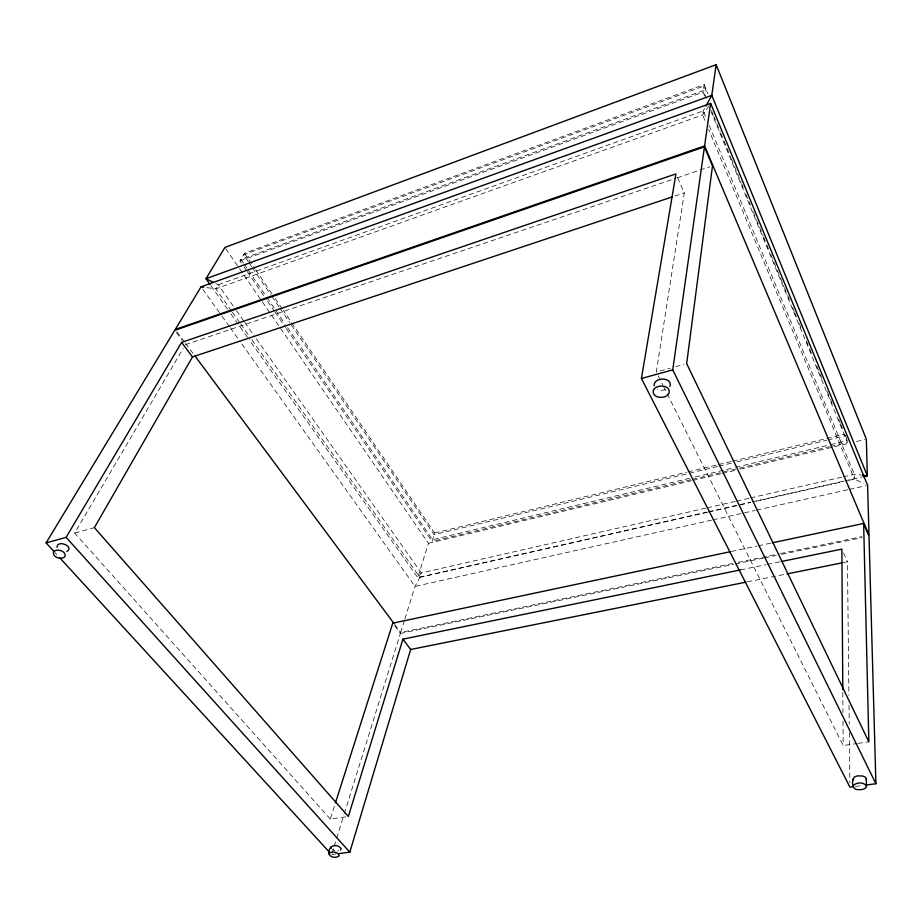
<?xml version="1.0" encoding="UTF-8"?>
<svg xmlns="http://www.w3.org/2000/svg" width="922" height="922" viewBox="0 0 922 922"><rect width="100%" height="100%" fill="white"/><g stroke="black" fill="none" stroke-linecap="round" stroke-linejoin="round"><path stroke-width="0.69" stroke-dasharray="4.61 3.46" d="M704.673 96.107L703.037 92.131L704.189 84.57L244.445 253.273L239.974 260.961L243.235 265.709M677.624 177.704L684.331 192.882L656.291 372.027L670.098 368.201M690.82 479.74L432.026 541.387L434.631 532.985L283.296 310.403M332.024 853.173L333.718 847.71M334.144 846.35L336.265 839.527M336.691 838.167L343.906 814.967M344.332 813.607L400.39 633.426L394.455 625.462M732.575 563.515L400.678 632.469L404.47 620.276M404.896 618.927L415.004 586.415L419.879 577.356L421.25 572.931L255.509 337.683M262.355 301.874L428.419 543.323L417.758 577.575L707.186 512.056M345.566 816.869L330.295 819.059L335.043 804.157M704.535 108.531L703.221 110.928L702.61 114.973L705.941 122.937M330.295 819.059L74.682 533.077L183.201 348.424M709.041 105.707L702.61 114.973L215.817 288.828L203.739 287.203M239.974 260.961L703.037 92.131M185.391 344.701L675.722 178.315M677.082 177.854L709.779 166.755M674.766 196.075L684.331 192.882M74.682 533.077L94.378 527.626M675.619 366.668L683.905 364.374M434.631 532.985L686.475 472.283M687.881 471.937L717.258 464.861M718.664 464.527L731.25 461.484M732.656 461.15L844.587 434.17M717.547 466.497L434.112 534.656L290.395 323.576M718.953 466.163L731.515 463.132M737.104 461.795L826.458 440.301M827.852 439.967L846.004 435.599M689.61 478.311L432.556 539.704L285.543 324.728M695.188 476.985L734.315 467.638M735.71 467.304L829.304 444.957M830.71 444.623L847.468 440.612M692.215 479.405L829.304 446.744M830.699 446.409L847.491 442.41L711.242 112.023M428.419 543.323L691.442 480.754M692.837 480.42L720.82 473.77M722.226 473.435L734.811 470.439M740.412 469.102L848.136 443.482M856.538 441.488L864.928 439.483M665.523 389.752L661.328 390.34L657.386 389.43M705.791 508.114L421.25 572.931L417.758 577.575L249.159 339.665M707.197 507.803L735.226 501.418M736.632 501.095L749.252 498.226M750.646 497.903L841.763 477.147M843.157 476.835L854.371 474.277L860.86 475.037M708.592 511.733L750.739 502.19M752.145 501.879L843.457 481.203M844.863 480.881L861.724 477.066M707.266 512.332L419.879 577.356L251.487 339.261M708.661 512.01L750.715 502.49M756.328 501.222L843.238 481.561M848.851 480.293L854.452 479.025L864.018 483.601M711.588 520.169L415.004 586.415L241.172 343.019M712.994 519.847L755.164 510.431M756.57 510.12L847.929 489.709M849.335 489.398L866.207 485.629M731.515 551.448L756.812 546.089M758.218 545.789L770.873 543.116M738.211 562.351L778.986 553.868M780.392 553.58L861.966 536.639M400.39 633.426L733.924 564.241M735.33 563.941L763.474 558.11M764.88 557.81L776.14 555.482M781.775 554.306L861.989 537.664M740.573 569.888L765.894 564.702M767.3 564.414L779.954 561.809M747.419 581.863L785.452 574.222M843.227 562.627L847.456 561.775L848.908 695.257M667.251 393.913L843.169 745.518L856.688 743.581M858.036 743.386L868.847 741.83M331.597 854.533L335.804 853.991M855.374 786.408L862.22 785.521M337.51 850.868L338.731 850.741M334.87 850.58L332.531 849.669M215.771 283.55L218.214 284.748L235.617 309.446M54.836 552.428L56.784 554.548M176.966 331.782L184.677 342.154M185.541 343.307L193.251 353.668M394.685 624.401L400.678 632.469M176.356 332.577L182.107 340.287M202.725 289.185L221.107 314.932M221.948 316.096L229.463 326.63M230.304 327.806L240.331 341.843M231.572 311.117L215.817 288.828L218.214 284.748L703.221 110.928L706.529 118.88M232.402 312.281L239.87 322.838M240.7 324.014L250.657 338.086M210.954 285.751L227.561 309.193M230.892 313.872L248.329 338.489M236.447 310.633L243.904 321.213M244.733 322.389L254.679 336.507M225.717 248.617L238.74 267.553M239.559 268.728L261.537 300.687M244.042 266.896L246.485 270.457M247.303 271.656L264.395 296.607M267.645 301.356L274.157 310.864M274.963 312.051L285.543 327.494M286.362 328.693L432.026 541.387M243.316 262.977L240.873 259.405L703.267 90.61L707.105 99.922M244.123 264.165L247.373 268.913M248.191 270.1L266.055 296.227M266.861 297.414L274.987 309.296M275.805 310.483L284.737 323.541M244.445 253.273L254.968 268.74M255.786 269.939L271.967 293.738M275.205 298.498L282.489 309.216M248.41 261.917L243.558 254.795L703.959 86.08L707.232 94.044M249.217 263.104L251.637 266.654M252.444 267.841L271.01 295.121M271.817 296.308L279.089 306.98M279.896 308.167L289.589 322.389M658.227 375.888L662.745 384.9M663.379 386.191L666.606 392.634M843.538 552.912L847.456 561.775M709.283 125.507L854.371 474.277L854.452 479.025L708.707 129.587M711.484 110.571L713.132 114.559M713.686 115.895L720.266 131.858M720.808 133.194L723.551 139.844M724.104 141.181L730.685 157.143M731.227 158.48L733.97 165.13M734.523 166.467L741.104 182.429M741.645 183.766L743.293 187.754M746.036 194.415L750.416 205.053M753.159 211.714L755.902 218.364M756.455 219.701L763.036 235.663M763.577 237L766.32 243.65M766.874 244.987L768.51 248.975M770.711 254.299L773.443 260.949M773.996 262.286L776.739 268.936M777.281 270.273L780.024 276.923M780.577 278.248L783.861 286.235M784.415 287.572L787.158 294.222M787.699 295.559L789.347 299.546M792.643 307.533L794.28 311.521M794.833 312.858L796.481 316.845M799.224 323.495L800.861 327.494M806.347 340.806L809.09 347.456M809.631 348.781L812.374 355.443M816.765 366.092L819.508 372.742M820.05 374.067L822.793 380.728M827.184 391.377L829.927 398.027M830.468 399.353L833.211 406.014M838.697 419.326L840.345 423.313M840.887 424.65L842.535 428.638M845.278 435.288L846.926 439.287M704.189 84.57L708.015 93.894M849.012 705.307L849.22 723.966M849.312 732.587L849.865 782.813M842.812 692.468L842.95 712.545M843.008 721.142L843.169 745.518"/><path stroke-width="1.38" d="M852.942 779.297L854.59 776.866L857.483 775.875L862.623 776.001L865.239 777.119L866.357 778.744L866.392 787.019C864.744 789.589 861.206 789.797 858.44 789.681C852.55 789.981 851.905 783.884 852.942 779.297L853.288 780.15M853.046 786.673L853.15 785.809C856.089 782.063 864.064 781.833 866.519 786.143M866.231 779.62L866.357 778.744M866.323 784.991L875.9 783.746L672.749 369.849L704.466 146.829L174.707 330.364L46.1 542.885L53.868 551.368M704.592 145.93L710.643 103.391L201.054 286.846L175.249 329.477L704.592 145.93L868.997 535.175L867.614 485.306L710.643 103.391M210.124 284.575L205.975 278.721L224.91 247.43L716.152 64.678L711.784 95.358L705.849 106.134M852.643 786.766L849.911 787.123L641.424 378.493L675.941 173.912L181.622 342.362L66.119 537.353L46.1 542.885M329.027 853.495L328.9 854.141C330.456 857.541 336.392 858.474 339.042 855.893L339.181 855.247C337.636 851.836 331.666 850.891 329.027 853.495C327.875 845.059 337.556 843.008 341.152 848.793L340.541 850.003M331.044 847.041L331.136 848.378M338.605 853.622L349.818 852.17L410.659 649.491L402.949 639.153L740.573 569.888M402.949 639.153L348.343 816.477L94.378 527.626L192.491 356.941L672.034 196.985M335.481 802.797L392.76 623.18L730.109 551.748M669.925 386.491C673.072 376.821 653.444 376.602 654.147 385.88M66.903 551.483C74.797 546.55 57.141 539.105 57.049 547.403M641.424 378.493L672.749 369.849M863.13 476.755L867.348 475.798L866.323 439.149L716.152 64.678M772.279 542.816L863.637 523.466L869.02 536.212L875.9 783.746M781.36 561.521L841.855 549.109L842.8 689.61M410.659 649.491L746.002 582.151M786.869 573.945L841.821 562.904M862.162 475.187L867.348 475.798L711.784 95.358L205.975 278.721L213.316 282.339M201.054 286.846L203.739 287.203M59.7 557.729L329.661 852.412M66.119 537.353L349.818 852.17M181.622 342.362L192.491 356.941M194.968 355.973L393.821 623.249M704.466 146.829L712.499 165.833L686.671 363.614L868.847 741.83L863.637 523.466M653.537 389.96C650.886 398.385 665.58 399.71 668.923 393.51C671.665 385.05 656.833 383.679 653.537 389.96M53.522 551.84C52.047 557.326 61.636 560.357 64.989 556.577C66.522 551.068 56.864 548.002 53.522 551.84"/></g></svg>
